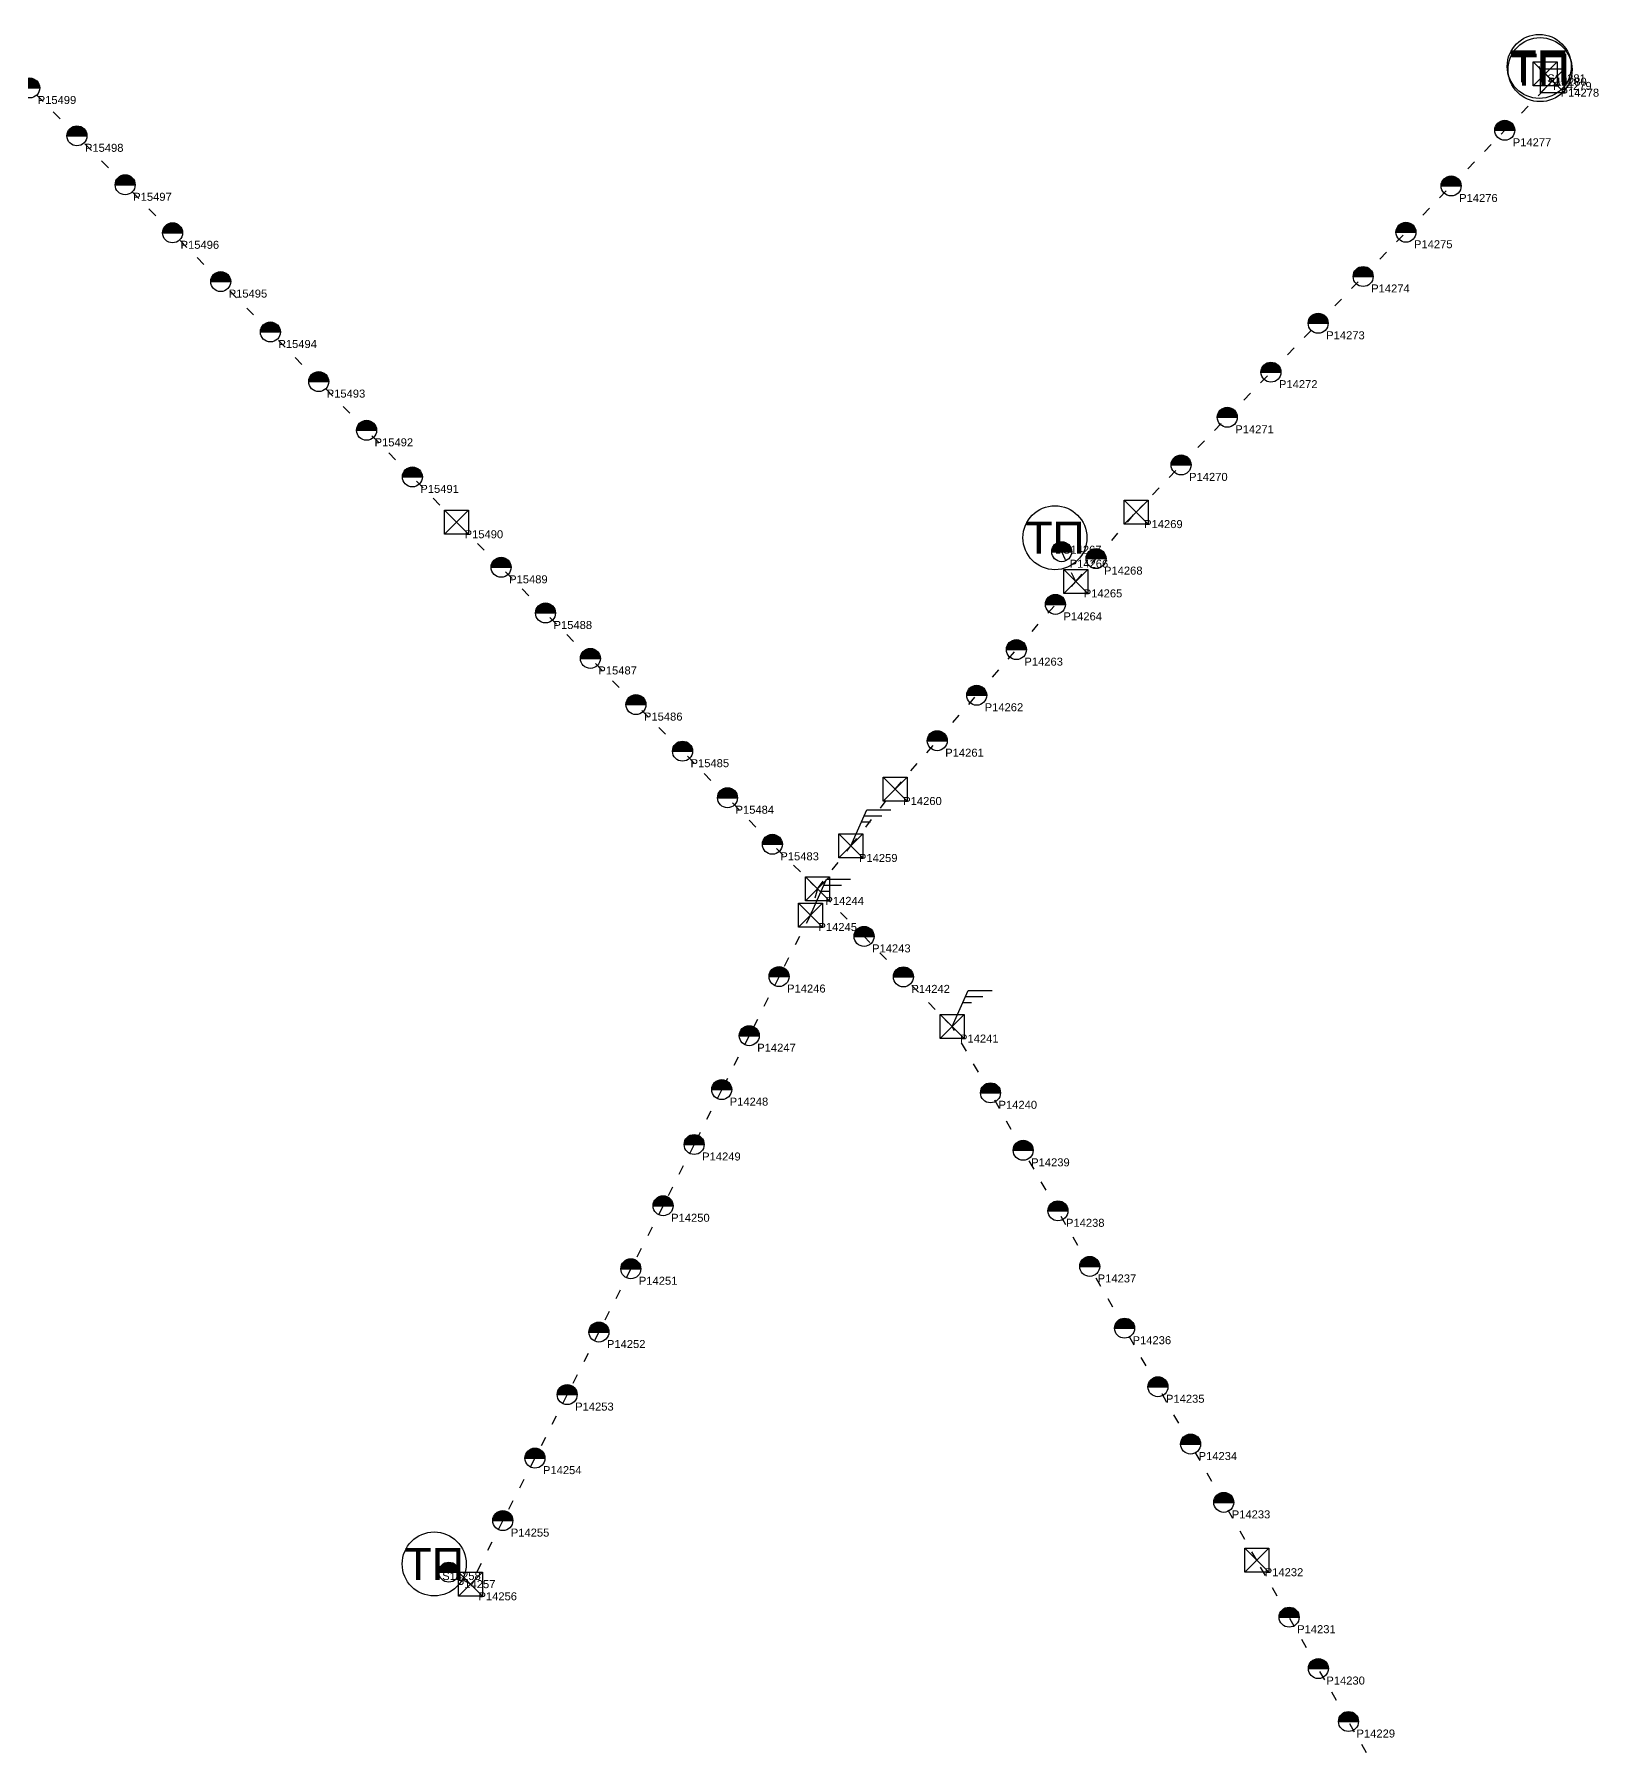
# Model space of a CAD drawing. Header units: metres. Extents: x 297353 to 313697, y 4834133 to 4847614.
# Drawn here: x 310292 to 312246, y 4839837 to 4841982 of the extents above; entities that cross this region are included whole.
import ezdxf
from ezdxf.enums import TextEntityAlignment as Align

# ---------------------------------------------------------------- set-up
doc = ezdxf.new("R2010")
doc.units = ezdxf.units.M
doc.header["$MEASUREMENT"] = 0
doc.linetypes.add('ACAD_ISO03W100', pattern=[30, 12, -18])
for name, color, linetype, lineweight in [('1_4', 7, 'Continuous', 25), ('21_2', 200, 'ACAD_ISO03W100', 25), ('28_2', 7, 'Continuous', 25), ('28_3', 7, 'Continuous', 25), ('57_2', 7, 'Continuous', 30), ('8_1', 140, 'Continuous', 25)]:
    doc.layers.add(name, color=color, linetype=linetype, lineweight=lineweight)
doc.styles.get("Standard").update_dxf_attribs({"font": 'arial.ttf', "height": 2})

# ---------------------------------------------------------------- blocks, each defined once
blk = doc.blocks.new('SECTIONALIZER-8_1')
at = {"layer": '8_1'}
for points in [[(0, 0), (2, 4.5)], [(2, 4.5), (5, 4.5)], [(1.33, 3), (2.43, 3)], [(1.67, 3.75), (3.86, 3.75)]]:
    blk.add_lwpolyline(points, dxfattribs=at)
blk = doc.blocks.new('TP-1_4')
at = {"layer": '1_4'}
blk.add_circle((0, 0), 4, dxfattribs=at)
at = {"layer": '1_4', "insert": (0, 0), "char_height": 4, "attachment_point": 5}
blk.add_mtext_dynamic_manual_height_columns('ТП', width=5.0652, gutter_width=75, heights=[0], dxfattribs=at)
at = {"layer": '1_4'}
blk.add_attdef('FIELD_ID', (4.98, 0.01), '', height=4, dxfattribs=at)
blk = doc.blocks.new('PYLON-MV-28_2')
at = {"layer": '28_2'}
blk.add_hatch(color=256, dxfattribs=at).paths.add_polyline_path([(-1.25, 0), (1.25, 0, 1)])
blk.add_line((-1.25, 0), (1.25, 0), dxfattribs=at)
blk.add_circle((0, 0), 1.25, dxfattribs=at)
blk.add_attdef('FIELD_ID', (2.57, 0), '', height=2, dxfattribs=at)
blk = doc.blocks.new('PYLON-MV-28_3')
at = {"layer": '28_3'}
blk.add_lwpolyline([(-1.5, 1.5), (1.5, 1.5), (1.5, -1.5), (-1.5, -1.5)], close=True, dxfattribs=at)
for points in [[(-1.5, 1.5), (1.5, -1.5)], [(-1.5, -1.5), (1.5, 1.5)]]:
    blk.add_lwpolyline(points, dxfattribs=at)
blk.add_attdef('FIELD_ID', (2.57, 0), '', height=2, dxfattribs=at)

msp = doc.modelspace()

# ---------------------------------------------------------------- linework, layer by layer
at = {"layer": '21_2'}
for points in [[(311592.9, 4841298.7), (311618.2, 4841327.2), (311668.3, 4841385.3), (311724.5, 4841444.3), (311782.2, 4841503.8), (311836.8, 4841560.2), (311895.8, 4841621.3), (311952, 4841679.8), (312005.5, 4841735.1), (312061.9, 4841792.9), (312128.9, 4841862.5), (312188.7, 4841924.5), (312179.3, 4841933), (312173.1, 4841938.3)], [(312173.1, 4841938.3), (312172, 4841942.4)], [(311270.1, 4840914.4), (311213.8, 4840970.1), (311157.8, 4841028.3), (311101.6, 4841086.5), (311043.4, 4841144.7), (310986.4, 4841202.4), (310930.4, 4841259.2), (310874.9, 4841316.3), (310819.3, 4841372.6), (310764, 4841429.3), (310706.8, 4841487.5), (310647, 4841548.4), (310586.6, 4841610.4), (310524.5, 4841673.4), (310464.4, 4841734.4), (310405.2, 4841794.4), (310344.9, 4841855.6), (310285.9, 4841915.4)], [(311592.9, 4841298.7), (311575.3, 4841335.8), (311566.9, 4841353.3)], [(311312, 4840968), (311367.3, 4841039.2), (311419.8, 4841099.6), (311469.1, 4841156.4), (311518.7, 4841213.4), (311567.5, 4841270), (311592.9, 4841298.7)], [(311270.1, 4840914.4), (311312, 4840968)], [(311270.1, 4840914.4), (311261.4, 4840881.7)], [(311438.3, 4840742.3), (311377.5, 4840804.4), (311328.4, 4840855), (311270.1, 4840914.4)], [(311261.4, 4840881.7), (311222.2, 4840804.8), (311184.9, 4840730.9), (311150.5, 4840663.5), (311116.1, 4840594.9), (311077.3, 4840518.3), (311037, 4840439.6), (310997.1, 4840360.5), (310957.4, 4840282.3), (310917.2, 4840202.9), (310877, 4840124.8), (310836.6, 4840045.2), (310809.6, 4840060.4), (310791.3, 4840070.6)], [(311971, 4839808.4), (311933.7, 4839873.7), (311896, 4839939.9), (311859.5, 4840004.1), (311819, 4840075.3), (311777.8, 4840147.6), (311736.4, 4840220.5), (311695.6, 4840292.1), (311653.9, 4840365.3), (311610.3, 4840442.5), (311570.7, 4840512), (311527.2, 4840587.6), (311486.4, 4840659.5), (311438.3, 4840742.3)]]:
    msp.add_lwpolyline(points, dxfattribs=at)

# ---------------------------------------------------------------- block references
at = {"layer": '1_4', "xscale": 10, "yscale": 10}
for p in [(312172, 4841942.4), (312173.1, 4841938.3), (311566.9, 4841353.3), (310791.3, 4840070.6)]:
    msp.add_blockref('TP-1_4', p, dxfattribs=at)
at = {"layer": '28_2', "xscale": 10, "yscale": 10}
for p in [(310285.9, 4841915.4), (310344.9, 4841855.6), (312128.9, 4841862.5), (310405.2, 4841794.4), (312061.9, 4841792.9), (310464.4, 4841734.4), (312005.5, 4841735.1), (311952, 4841679.8), (310524.5, 4841673.4), (311895.8, 4841621.3), (310586.6, 4841610.4), (311836.8, 4841560.2), (310647, 4841548.4), (310706.8, 4841487.5), (311782.2, 4841503.8), (311724.5, 4841444.3), (310764, 4841429.3), (310874.9, 4841316.3), (311575.3, 4841335.8), (311618.2, 4841327.2), (310930.4, 4841259.2), (311567.5, 4841270), (311518.7, 4841213.4), (310986.4, 4841202.4), (311043.4, 4841144.7), (311469.1, 4841156.4), (311101.6, 4841086.5), (311419.8, 4841099.6), (311157.8, 4841028.3), (311213.8, 4840970.1), (311328.4, 4840855), (311222.2, 4840804.8), (311377.5, 4840804.4), (311184.9, 4840730.9), (311150.5, 4840663.5), (311486.4, 4840659.5), (311116.1, 4840594.9), (311527.2, 4840587.6), (311077.3, 4840518.3), (311570.7, 4840512), (311037, 4840439.6), (311610.3, 4840442.5), (310997.1, 4840360.5), (311653.9, 4840365.3), (311695.6, 4840292.1), (310957.4, 4840282.3), (310917.2, 4840202.9), (311736.4, 4840220.5), (311777.8, 4840147.6), (310877, 4840124.8), (310809.6, 4840060.4), (311859.5, 4840004.1), (311896, 4839939.9), (311933.7, 4839873.7)]:
    msp.add_blockref('PYLON-MV-28_2', p, dxfattribs=at)
at = {"layer": '28_3', "xscale": 10, "yscale": 10}
for p in [(312179.3, 4841933), (312188.7, 4841924.5), (311668.3, 4841385.3), (310819.3, 4841372.6), (311592.9, 4841298.7), (311367.3, 4841039.2), (311312, 4840968), (311270.1, 4840914.4), (311261.4, 4840881.7), (311438.3, 4840742.3), (311819, 4840075.3), (310836.6, 4840045.2)]:
    msp.add_blockref('PYLON-MV-28_3', p, dxfattribs=at)
at = {"layer": '8_1', "xscale": 10, "yscale": 10}
for p in [(311312, 4840968), (311261.4, 4840881.7), (311438.3, 4840742.3)]:
    msp.add_blockref('SECTIONALIZER-8_1', p, dxfattribs=at)

# ---------------------------------------------------------------- texts
at = {"layer": '57_2'}
for s, p in [('S14281', (312182, 4841932.4)), ('S14280', (312183.1, 4841928.3)), ('P14279', (312189.3, 4841923)), ('P14278', (312198.7, 4841914.5)), ('P15499', (310295.9, 4841905.4)), ('P15498', (310354.9, 4841845.6)), ('P14277', (312138.9, 4841852.5)), ('P15497', (310415.2, 4841784.4)), ('P14276', (312071.9, 4841782.9)), ('P15496', (310474.4, 4841724.4)), ('P14275', (312015.5, 4841725.1)), ('P15495', (310534.5, 4841663.4)), ('P14274', (311962, 4841669.8)), ('P14273', (311905.8, 4841611.3)), ('P15494', (310596.6, 4841600.4)), ('P14272', (311846.8, 4841550.2)), ('P15493', (310657, 4841538.4)), ('P15492', (310716.8, 4841477.5)), ('P14271', (311792.2, 4841493.8)), ('P14270', (311734.5, 4841434.3)), ('P15491', (310774, 4841419.3)), ('P14269', (311678.3, 4841375.3)), ('P15490', (310829.3, 4841362.6)), ('S14267', (311576.9, 4841343.3)), ('P15489', (310884.9, 4841306.3)), ('P14266', (311585.3, 4841325.8)), ('P14268', (311628.2, 4841317.2)), ('P14265', (311602.9, 4841288.7)), ('P15488', (310940.4, 4841249.2)), ('P14264', (311577.5, 4841260)), ('P14263', (311528.7, 4841203.4)), ('P15487', (310996.4, 4841192.4)), ('P15486', (311053.4, 4841134.7)), ('P14262', (311479.1, 4841146.4)), ('P15485', (311111.6, 4841076.5)), ('P14261', (311429.8, 4841089.6)), ('P14260', (311377.3, 4841029.2)), ('P15484', (311167.8, 4841018.3)), ('P15483', (311223.8, 4840960.1)), ('P14259', (311322, 4840958)), ('P14244', (311280.1, 4840904.4)), ('P14245', (311271.4, 4840871.7)), ('P14243', (311338.4, 4840845)), ('P14246', (311232.2, 4840794.8)), ('P14242', (311387.5, 4840794.4)), ('P14241', (311448.3, 4840732.3)), ('P14247', (311194.9, 4840720.9)), ('P14248', (311160.5, 4840653.5)), ('P14240', (311496.4, 4840649.5)), ('P14249', (311126.1, 4840584.9)), ('P14239', (311537.2, 4840577.6)), ('P14250', (311087.3, 4840508.3)), ('P14238', (311580.7, 4840502)), ('P14251', (311047, 4840429.6)), ('P14237', (311620.3, 4840432.5)), ('P14252', (311007.1, 4840350.5)), ('P14236', (311663.9, 4840355.3)), ('P14235', (311705.6, 4840282.1)), ('P14253', (310967.4, 4840272.3)), ('P14254', (310927.2, 4840192.9)), ('P14234', (311746.4, 4840210.5)), ('P14233', (311787.8, 4840137.6)), ('P14255', (310887, 4840114.8)), ('P14232', (311829, 4840065.3)), ('S14258', (310801.3, 4840060.6)), ('P14257', (310819.6, 4840050.4)), ('P14256', (310846.6, 4840035.2)), ('P14231', (311869.5, 4839994.1)), ('P14230', (311906, 4839929.9)), ('P14229', (311943.7, 4839863.7))]:
    msp.add_text(s, height=10, dxfattribs=at).set_placement(p, align=Align.TOP_LEFT)

doc.saveas('drawing.dxf')
